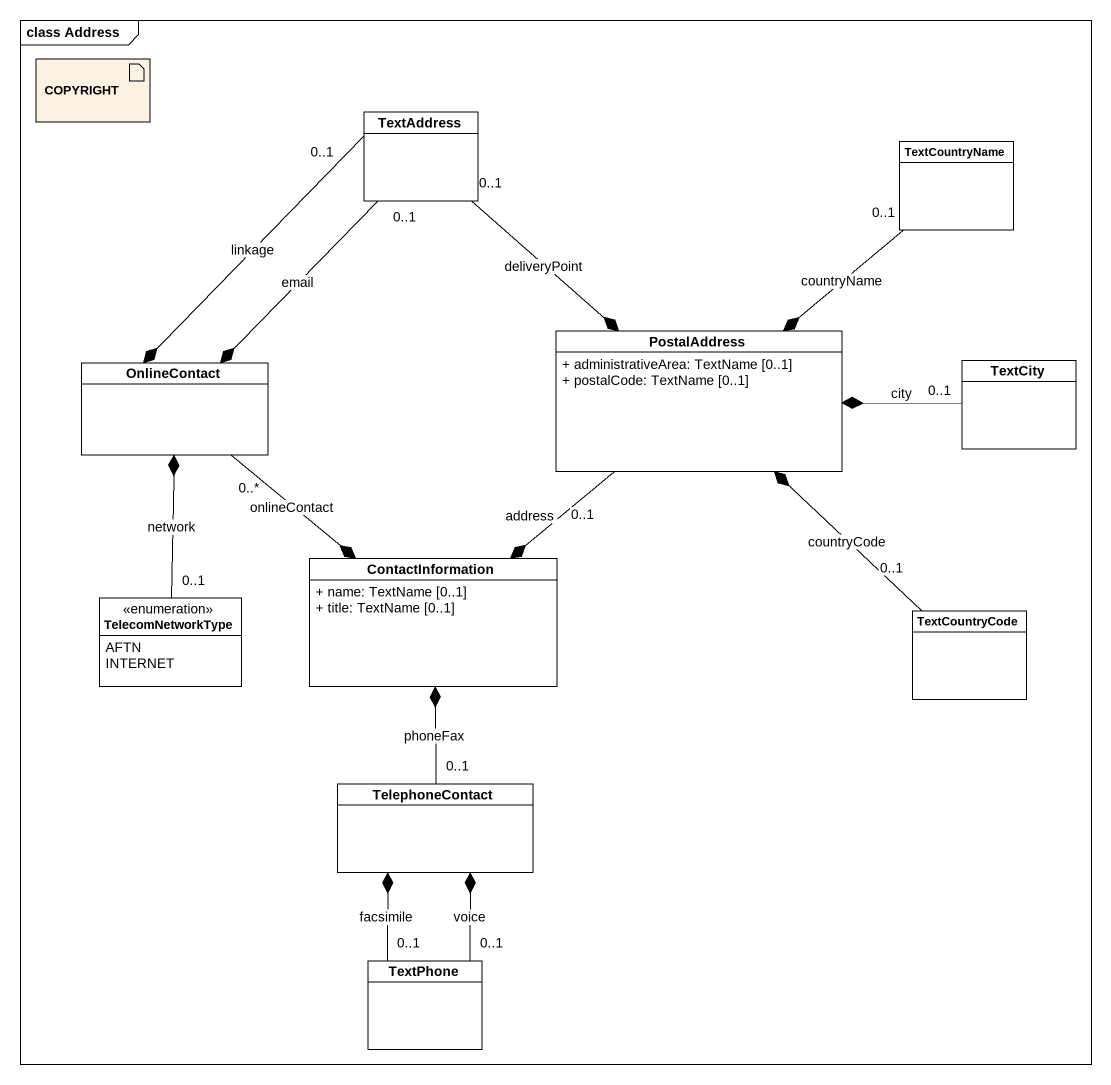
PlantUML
@startuml
mainframe class Address
allowmixing
hide circle
hide empty members
skinparam classAttributeIconSize 0
artifact COPYRIGHT #FCF2E3
class TextAddress
class TextCountryName
class PostalAddress {
  + administrativeArea: TextName [0..1]
  + postalCode: TextName [0..1]
}
class OnlineContact
class TextCity
class ContactInformation {
  + name: TextName [0..1]
  + title: TextName [0..1]
}
enum TelecomNetworkType {
  AFTN
  INTERNET
}
class TextCountryCode
class TelephoneContact
class TextPhone
PostalAddress *-up- "0..1" TextAddress : deliveryPoint
PostalAddress *-up- "0..1" TextCountryName : countryName
PostalAddress *-right- "0..1" TextCity : city
PostalAddress *-- "0..1" TextCountryCode : countryCode
OnlineContact *-up- "0..1" TextAddress : linkage
OnlineContact *-up- "0..1" TextAddress : email
OnlineContact *-- "0..1" TelecomNetworkType : network
ContactInformation *-up- "0..1" PostalAddress : address
ContactInformation *-up- "0..*" OnlineContact : onlineContact
ContactInformation *-- "0..1" TelephoneContact : phoneFax
TelephoneContact *-- "0..1" TextPhone : voice
TelephoneContact *-- "0..1" TextPhone : facsimile
@enduml
